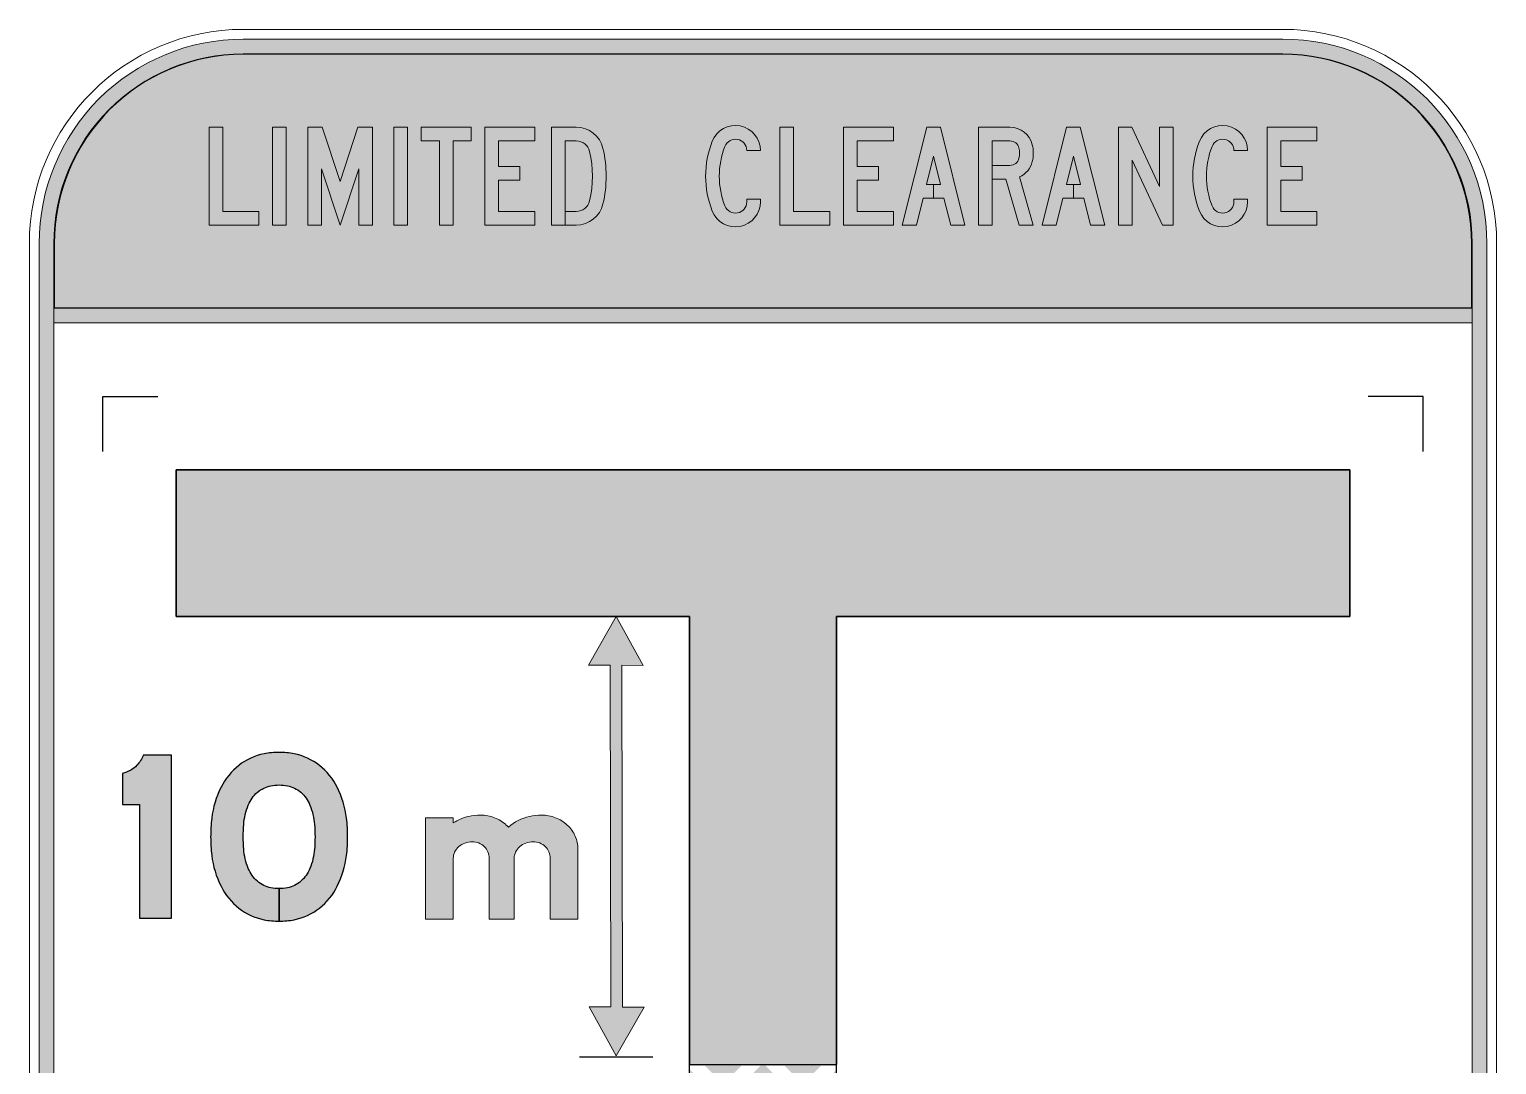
# Model space of a CAD drawing. Header units: millimetres. Extents: x 5 to 95, y 48 to 174.
# Drawn here: x 5.1 to 95.1, y 110.2 to 173.6 of the extents above; entities that cross this region are included whole.
import ezdxf

# ---------------------------------------------------------------- set-up
doc = ezdxf.new("R2010")
doc.units = ezdxf.units.MM
for name, color, linetype in [('GREY', 8, 'Continuous'), ('hatch bdy', 40, 'Continuous'), ('L35', 3, 'Continuous')]:
    doc.layers.add(name, color=color, linetype=linetype)
doc.layers.add('GSBWFILL', color=4, linetype='Continuous', lineweight=0)
doc.layers.add('GSDIMS', color=1, linetype='Continuous', lineweight=0)
doc.layers.add('Yellow PANTONE 108C', color=7, linetype='Continuous', lineweight=0, true_color=0xfedb00)

# ---------------------------------------------------------------- blocks, each defined once
blk = doc.blocks.new('*U4')
at = {"layer": 'GSBWFILL', "linetype": 'Continuous'}
h = blk.add_hatch(color=256, dxfattribs=at)
edge = h.paths.add_edge_path()
edge.add_arc((155.7153296264924, 86.99511755650809), 24.5282097319339, 45.82979570204179, 68.0808265539651, ccw=False)
edge.add_arc((156.1420760110528, 87.43440733147503), 23.91576546252982, 23.09284588936748, 45.82979570204162, ccw=False)
edge.add_arc((156.8060842686133, 87.7175328658991), 23.19391573138671, 0, 23.09284588936822, ccw=False)
edge.add_line((180, 87.7175328658991), (180, 0))
edge.add_line((180, 0), (220, 0))
edge.add_line((220, 0), (220, 100.8830320548367))
edge.add_arc((174.0753468275611, 100.8830320548367), 45.92465317243892, 0, 23.93171822373217)
edge.add_arc((170.8242551602883, 99.44019281717675), 49.48153131130478, 23.93171822373218, 46.97501240943499)
edge.add_arc((168.730439071099, 97.19681228199977), 52.55021540077355, 46.97501240943522, 68.8635846861375)
edge.add_arc((167.3745328426901, 93.68953779756492), 56.31046220243508, 68.86358468613724, 90)
edge.add_arc((167.3745328426902, 69.99478146240631), 80.00521853759369, 90.00000000000007, 102.6042796135857)
edge.add_arc((166.6926525247094, 78.0285138763368), 72.0245107674768, 103.4695365311015, 130.8206849945816)
edge.add_arc((82.82425516028854, 99.44019281717684), 49.48153131130451, 41.97494773133589, 46.97501240943517)
edge.add_arc((80.730439071099, 97.19681228199977), 52.55021540077355, 46.97501240943522, 68.8635846861375)
edge.add_arc((79.37453284269009, 93.68953779756492), 56.31046220243508, 68.86358468613724, 90)
edge.add_arc((79.3745328426902, 69.99478146240604), 80.00521853759396, 90.00000000000007, 102.6042796135857)
edge.add_arc((78.6926525247095, 78.02851387633704), 72.0245107674766, 103.4695365311017, 122.4942570075609)
edge.add_line((40, 138.7772487758923), (40, 146))
edge.add_line((40, 146), (0, 146))
edge.add_line((0, 146), (0, 0))
edge.add_line((0, 0), (40, 0))
edge.add_line((40, 0), (40, 87.71753286589909))
edge.add_arc((60.83417894850334, 87.71753286589907), 20.83417894850334, 154.5282720028093, 180, ccw=False)
edge.add_arc((64.03048830144326, 86.19490705822676), 24.37462847220523, 131.0076349936261, 154.5282720028095, ccw=False)
edge.add_arc((66.09710507856306, 83.81817613339862), 27.52419269484104, 109.8073603853083, 131.0076349936262, ccw=False)
edge.add_arc((67.43949500252643, 80.0910470400427), 31.48569518587881, 89.99999999999977, 109.8073603853079, ccw=False)
edge.add_arc((67.43949500252666, 86.30962031839455), 25.26712190752696, 68.08082655396498, 90.00000000000028, ccw=False)
edge.add_arc((67.71532962649229, 86.99511755650809), 24.52820973193397, 45.82979570204162, 68.08082655396481, ccw=False)
edge.add_arc((68.1420760110529, 87.43440733147501), 23.91576546252978, 23.09284588936771, 45.82979570204168, ccw=False)
edge.add_arc((68.80608426861329, 87.7175328658991), 23.19391573138671, 0, 23.09284588936822, ccw=False)
edge.add_line((92, 87.7175328658991), (92, 0))
edge.add_line((92, 0), (128, 0))
edge.add_line((128, 0), (128, 87.71753286589909))
edge.add_arc((148.8341789485033, 87.7175328658992), 20.83417894850334, 154.5282720028097, 180.0000000000003, ccw=False)
edge.add_arc((152.0304883014433, 86.19490705822648), 24.3746284722054, 131.0076349936256, 154.528272002809, ccw=False)
edge.add_arc((154.0971050785631, 83.81817613339872), 27.52419269484096, 109.80736038530841, 131.0076349936264, ccw=False)
edge.add_arc((155.4394950025264, 80.09104704004268), 31.4856951858788, 89.99999999999972, 109.80736038530779, ccw=False)
edge.add_arc((155.4394950025266, 86.30962031839454), 25.26712190752696, 68.08082655396493, 90.00000000000011, ccw=False)
at = {"layer": 'GSBWFILL'}
blk.add_lwpolyline([(164.8716674585635, 109.7502169884754, -0.09739464939670292), (172.8063946356061, 104.5885415981205, -0.0995354279343683), (178.1414826297246, 96.81470296034922, -0.1011039461656411), (180, 87.7175328658991), (180, 0), (220, 0), (220, 100.8830320548367, 0.1048030179721755), (216.0518361595565, 119.5122594239381, 0.1008855307406954), (204.5863575327339, 135.6139731601839, 0.09579836817007242), (187.6795049501371, 146.2116879931507, 0.09248737428302214), (167.3745328426901, 150, 0.05505205982243612), (149.9161032513398, 148.0719114650645, 0.1199117204326835), (119.6106725914451, 132.5337183696518, 0.02182035996796309), (116.5863575327339, 135.6139731601839, 0.09579836817007242), (99.67950495013713, 146.2116879931507, 0.09248737428302214), (79.37453284269009, 150, 0.05505205982243612), (61.91610325133973, 148.0719114650645, 0.08320220139569866), (40, 138.7772487758923), (40, 146), (0, 146), (0, 0), (40, 0), (40, 87.71753286589909, -0.1116012735434615), (42.02513207801013, 96.67759805996153, -0.102989975481698), (48.03684201390564, 104.5885415981205, -0.09276840372104522), (56.77029056251172, 109.7139617844638, -0.08664174293623021), (67.43949500252654, 111.5767422259215, -0.09593311806680128), (76.87166745856348, 109.7502169884755, -0.09739464939670292), (84.80639463560613, 104.5885415981205, -0.0995354279343683), (90.14148262972458, 96.81470296034922, -0.1011039461656411), (92, 87.7175328658991), (92, 0), (128, 0), (128, 87.71753286589909, -0.1116012735434615), (130.0251320780101, 96.67759805996153, -0.102989975481698), (136.0368420139057, 104.5885415981205, -0.09276840372104506), (144.7702905625117, 109.7139617844638, -0.08664174293623021), (155.4394950025265, 111.5767422259215, -0.09593311806680128)], format="xyb", close=True, dxfattribs=at)
blk = doc.blocks.new('*U3')
at = {"layer": 'GSDIMS', "color": 28, "xscale": 0.425, "yscale": 0.425, "zscale": 0.425}
blk.add_blockref('*U4', (0, 0), dxfattribs=at)
blk = doc.blocks.new('*U2')
at = {"layer": 'GSDIMS'}
blk.add_blockref('*U3', (-93.5, 0), dxfattribs=at)
blk = doc.blocks.new('*U7')
at = {"layer": 'GSBWFILL', "linetype": 'Continuous'}
blk.add_hatch(color=256, dxfattribs=at).paths.add_polyline_path([(0, 200), (28, 200), (28, 28), (102, 28), (102, 0), (0, 0)])
at = {"layer": 'GSBWFILL'}
blk.add_lwpolyline([(0, 200), (28, 200), (28, 28), (102, 28), (102, 0), (0, 0)], close=True, dxfattribs=at)
blk = doc.blocks.new('*U8')
at = {"layer": 'GSBWFILL', "linetype": 'Continuous'}
blk.add_hatch(color=256, dxfattribs=at).paths.add_polyline_path([(0, 200), (28, 200), (28, 0), (0, 0)])
at = {"layer": 'GSBWFILL'}
blk.add_lwpolyline([(0, 200), (28, 200), (28, 0), (0, 0)], close=True, dxfattribs=at)
blk = doc.blocks.new('*U9')
at = {"layer": 'GSBWFILL', "linetype": 'Continuous'}
blk.add_hatch(color=256, dxfattribs=at).paths.add_polyline_path([(66, -1.917592551338998e-15), (104, 115.1515151515151), (104, 0), (132, 0), (132, 200), (102.5147901482794, 200), (66, 89.34912076278975), (29.48520985172058, 200), (0, 200), (0, 0), (28, 0), (28, 115.1515151515151)])
at = {"layer": 'GSBWFILL'}
blk.add_lwpolyline([(66, -1.917592551338998e-15), (104, 115.1515151515151), (104, 0), (132, 0), (132, 200), (102.5147901482794, 200), (66, 89.34912076278975), (29.48520985172058, 200), (0, 200), (0, 0), (28, 0), (28, 115.1515151515151)], close=True, dxfattribs=at)
blk = doc.blocks.new('*U10')
at = {"layer": 'GSBWFILL', "linetype": 'Continuous'}
blk.add_hatch(color=256, dxfattribs=at).paths.add_polyline_path([(0, 200), (28, 200), (28, 0), (0, 0)])
at = {"layer": 'GSBWFILL'}
blk.add_lwpolyline([(0, 200), (28, 200), (28, 0), (0, 0)], close=True, dxfattribs=at)
blk = doc.blocks.new('*U11')
at = {"layer": 'GSBWFILL', "linetype": 'Continuous'}
blk.add_hatch(color=256, dxfattribs=at).paths.add_polyline_path([(37, 172), (0, 172), (0, 200), (102, 200), (102, 172), (65, 172), (65, 0), (37, 0)])
at = {"layer": 'GSBWFILL'}
blk.add_lwpolyline([(37, 172), (0, 172), (0, 200), (102, 200), (102, 172), (65, 172), (65, 0), (37, 0)], close=True, dxfattribs=at)
blk = doc.blocks.new('*U12')
at = {"layer": 'GSBWFILL', "linetype": 'Continuous'}
blk.add_hatch(color=256, dxfattribs=at).paths.add_polyline_path([(28, 28), (28, 92), (71.81454086025929, 92), (71.81454086025929, 120), (28, 120), (28, 172), (102, 172), (102, 200), (0, 200), (0, 0), (102, 0), (102, 28)])
at = {"layer": 'GSBWFILL'}
blk.add_lwpolyline([(28, 28), (28, 92), (71.81454086025929, 92), (71.81454086025929, 120), (28, 120), (28, 172), (102, 172), (102, 200), (0, 200), (0, 0), (102, 0), (102, 28)], close=True, dxfattribs=at)
blk = doc.blocks.new('*U13')
at = {"layer": 'GSBWFILL', "linetype": 'Continuous'}
blk.add_hatch(color=256, dxfattribs=at).paths.add_polyline_path([(28, 172), (50.94443627691184, 172, -0.3486821690625636), (78.21476728595061, 150.3505154639175, -0.1148991755247306), (78.21476728595064, 49.64948453608244, -0.3486821690625639), (50.94443627691189, 28), (28.00999999999999, 28), (28.00999999999999, 0), (50.9444362769119, 0, 0.3486821690625636), (105.4850982949895, 43.29896907216494, 0.1148991755247306), (105.4850982949895, 156.701030927835, 0.3486821690625638), (50.94443627691184, 200), (0, 200), (0, 0), (28, 0)])
at = {"layer": 'GSBWFILL'}
blk.add_lwpolyline([(28.00999999999999, 28), (28.00999999999999, 0), (50.94443627691186, 0, 0.3486821690625636), (105.4850982949895, 43.29896907216487, 0.1148991755247307), (105.4850982949895, 156.7010309278351, 0.3486821690625634), (50.94443627691186, 200), (0, 200), (0, 0), (28, 0), (28, 172), (50.94443627691186, 172, -0.3486821690625634), (78.21476728595064, 150.3505154639175, -0.1148991755247307), (78.21476728595064, 49.64948453608236, -0.3486821690625636), (50.94443627691186, 28)], format="xyb", close=True, dxfattribs=at)
blk = doc.blocks.new('*U6')
at = {"layer": 'GSBWFILL', "color": 28, "true_color": 0x0a0a0a, "xscale": 0.3, "yscale": 0.3, "zscale": 0.3}
for name, p in [('*U7', (0, 0)), ('*U8', (39, 0)), ('*U9', (60.59999999999854, 0)), ('*U10', (113.3999999999978, 0)), ('*U11', (130.1999999999971, 0)), ('*U12', (169.1999999999971, 0)), ('*U13', (209.9999999999964, 0))]:
    blk.add_blockref(name, p, dxfattribs=at)
blk = doc.blocks.new('*U15')
at = {"layer": 'GSBWFILL', "linetype": 'Continuous'}
blk.add_hatch(color=256, dxfattribs=at).paths.add_polyline_path([(13.57111597374183, 171.2483588621445, 0.1904761904761906), (13.57111597374178, 28.75164113785565, 0.8275027774491402), (112, 47.50000000000006), (112, 53.00000000000004), (84, 53.00000000000002), (84, 47.50000000000006, -0.8275027774491398), (39.61050328227567, 39.04485776805257, -0.1904761904761906), (39.61050328227569, 160.9551422319475, -0.8275027774491434), (84, 152.5), (112, 152.5, 0.8275027774491418)])
at = {"layer": 'GSBWFILL'}
blk.add_lwpolyline([(84, 47.50000000000003, -0.8275027774491405), (39.61050328227566, 39.04485776805259, -0.1904761904761905), (39.61050328227572, 160.9551422319475, -0.8275027774491404), (84, 152.5), (112, 152.5, 0.8275027774491404), (13.57111597374183, 171.2483588621445, 0.1904761904761905), (13.57111597374177, 28.75164113785567, 0.8275027774491405), (112, 47.50000000000003), (112, 53.00000000000004), (84, 53.00000000000001)], format="xyb", close=True, dxfattribs=at)
blk = doc.blocks.new('*U16')
at = {"layer": 'GSBWFILL', "linetype": 'Continuous'}
blk.add_hatch(color=256, dxfattribs=at).paths.add_polyline_path([(0, 200), (28, 200), (28, 28), (102, 28), (102, 0), (0, 0)])
at = {"layer": 'GSBWFILL'}
blk.add_lwpolyline([(0, 200), (28, 200), (28, 28), (102, 28), (102, 0), (0, 0)], close=True, dxfattribs=at)
blk = doc.blocks.new('*U17')
at = {"layer": 'GSBWFILL', "linetype": 'Continuous'}
blk.add_hatch(color=256, dxfattribs=at).paths.add_polyline_path([(28, 28), (28, 92), (71.81454086025929, 92), (71.81454086025929, 120), (28, 120), (28, 172), (102, 172), (102, 200), (0, 200), (0, 0), (102, 0), (102, 28)])
at = {"layer": 'GSBWFILL'}
blk.add_lwpolyline([(28, 28), (28, 92), (71.81454086025929, 92), (71.81454086025929, 120), (28, 120), (28, 172), (102, 172), (102, 200), (0, 200), (0, 0), (102, 0), (102, 28)], close=True, dxfattribs=at)
blk = doc.blocks.new('*U18')
at = {"layer": 'GSBWFILL', "linetype": 'Continuous'}
blk.add_hatch(color=256, dxfattribs=at).paths.add_polyline_path([(64, 140.5530424827055), (78.38826062067636, 82.99999999999999), (64.00999999999999, 82.99999999999999), (64.01, 55), (85.38826062067636, 55), (99.13826062067635, 0), (128, 0), (78, 200), (50, 200), (0, 0), (28.86173937932358, 0), (42.61173937932364, 55), (64, 54.99999999999999), (64, 83), (49.61173937932364, 83)])
at = {"layer": 'GSBWFILL'}
blk.add_lwpolyline([(64, 83), (49.61173937932364, 83), (64, 140.5530424827055), (78.38826062067636, 83), (64.00999999999999, 83), (64.00999999999999, 55), (85.38826062067636, 55), (99.13826062067636, 0), (128, 0), (78, 200), (50, 200), (0, 0), (28.86173937932358, 0), (42.61173937932364, 55), (64, 55)], close=True, dxfattribs=at)
blk = doc.blocks.new('*U19')
at = {"layer": 'GSBWFILL', "linetype": 'Continuous'}
blk.add_hatch(color=256, dxfattribs=at).paths.add_polyline_path([(0, 0), (28, 0), (28, 172), (64.26932219902316, 172, -0.3448814639906144), (82.71400707028076, 157.5600000000001, -0.1217796334961334), (82.71400707028087, 136.4400000000002, -0.3448814639906173), (64.26932219902321, 122), (28.00999999999999, 122), (28.00999999999999, 94.00000000000003), (56.12346429523939, 94.00000000000003), (82.8871924448021, 0), (112, 0), (84, 98.34205404014348, 0.2276138286676567), (109.8956479331868, 129.7200000000001, 0.1217796334961332), (109.8956479331869, 164.2799999999997, 0.3448814639906164), (64.2693221990232, 200), (0, 200)])
at = {"layer": 'GSBWFILL'}
blk.add_lwpolyline([(64.26932219902318, 122, 0.3448814639906154), (82.71400707028084, 136.44, 0.1217796334961341), (82.71400707028079, 157.56, 0.3448814639906151), (64.26932219902318, 172), (28, 172), (28, 0), (0, 0), (0, 200), (64.26932219902318, 200, -0.3448814639906151), (109.8956479331868, 164.28, -0.1217796334961341), (109.8956479331868, 129.7200000000001, -0.2276138286676568), (84, 98.3420540401435), (112, 0), (82.88719244480211, 0), (56.12346429523939, 94.00000000000003), (28.00999999999999, 94.00000000000003), (28.00999999999999, 122)], format="xyb", close=True, dxfattribs=at)
blk = doc.blocks.new('*U20')
at = {"layer": 'GSBWFILL', "linetype": 'Continuous'}
blk.add_hatch(color=256, dxfattribs=at).paths.add_polyline_path([(64, 140.5530424827055), (78.38826062067636, 82.99999999999999), (64.00999999999999, 82.99999999999999), (64.01, 55), (85.38826062067636, 55), (99.13826062067635, 0), (128, 0), (78, 200), (50, 200), (0, 0), (28.86173937932358, 0), (42.61173937932364, 55), (64, 54.99999999999999), (64, 83), (49.61173937932364, 83)])
at = {"layer": 'GSBWFILL'}
blk.add_lwpolyline([(64, 83), (49.61173937932364, 83), (64, 140.5530424827055), (78.38826062067636, 83), (64.00999999999999, 83), (64.00999999999999, 55), (85.38826062067636, 55), (99.13826062067636, 0), (128, 0), (78, 200), (50, 200), (0, 0), (28.86173937932358, 0), (42.61173937932364, 55), (64, 55)], close=True, dxfattribs=at)
blk = doc.blocks.new('*U21')
at = {"layer": 'GSBWFILL', "linetype": 'Continuous'}
blk.add_hatch(color=256, dxfattribs=at).paths.add_polyline_path([(27.99999999999999, 133), (90, 0), (112, 0), (112, 200), (83.99999999999999, 200), (84, 79.1412182153928), (27.65981601018314, 200), (0, 200), (0, 0), (28, 0)])
at = {"layer": 'GSBWFILL'}
blk.add_lwpolyline([(90, 0), (112, 0), (112, 200), (84, 200), (84, 79.14121821539283), (27.65981601018314, 200), (0, 200), (0, 0), (28, 0), (28, 133)], close=True, dxfattribs=at)
blk = doc.blocks.new('*U22')
at = {"layer": 'GSBWFILL', "linetype": 'Continuous'}
blk.add_hatch(color=256, dxfattribs=at).paths.add_polyline_path([(13.57111597374183, 171.2483588621445, 0.1904761904761906), (13.57111597374178, 28.75164113785565, 0.8275027774491402), (112, 47.50000000000006), (112, 53.00000000000004), (84, 53.00000000000002), (84, 47.50000000000006, -0.8275027774491398), (39.61050328227567, 39.04485776805257, -0.1904761904761906), (39.61050328227569, 160.9551422319475, -0.8275027774491434), (84, 152.5), (112, 152.5, 0.8275027774491418)])
at = {"layer": 'GSBWFILL'}
blk.add_lwpolyline([(84, 47.50000000000003, -0.8275027774491405), (39.61050328227566, 39.04485776805259, -0.1904761904761905), (39.61050328227572, 160.9551422319475, -0.8275027774491404), (84, 152.5), (112, 152.5, 0.8275027774491404), (13.57111597374183, 171.2483588621445, 0.1904761904761905), (13.57111597374177, 28.75164113785567, 0.8275027774491405), (112, 47.50000000000003), (112, 53.00000000000004), (84, 53.00000000000001)], format="xyb", close=True, dxfattribs=at)
blk = doc.blocks.new('*U23')
at = {"layer": 'GSBWFILL', "linetype": 'Continuous'}
blk.add_hatch(color=256, dxfattribs=at).paths.add_polyline_path([(28, 28), (28, 92), (71.81454086025929, 92), (71.81454086025929, 120), (28, 120), (28, 172), (102, 172), (102, 200), (0, 200), (0, 0), (102, 0), (102, 28)])
at = {"layer": 'GSBWFILL'}
blk.add_lwpolyline([(28, 28), (28, 92), (71.81454086025929, 92), (71.81454086025929, 120), (28, 120), (28, 172), (102, 172), (102, 200), (0, 200), (0, 0), (102, 0), (102, 28)], close=True, dxfattribs=at)
blk = doc.blocks.new('*U14')
at = {"layer": 'GSBWFILL', "color": 28, "true_color": 0x0a0a0a, "xscale": 0.3, "yscale": 0.3, "zscale": 0.3}
for name, p in [('*U15', (0, 0)), ('*U16', (45.59999999999945, 0)), ('*U17', (84.59999999999945, 0)), ('*U18', (120.5999999999995, 0)), ('*U19', (167.3999999999987, 0)), ('*U20', (206.3999999999987, 0)), ('*U21', (253.199999999998, 0)), ('*U22', (298.7999999999975, 0)), ('*U23', (344.3999999999969, 0))]:
    blk.add_blockref(name, p, dxfattribs=at)
blk = doc.blocks.new('*U5')
at = {"layer": 'GSBWFILL'}
for name, p in [('*U6', (-339.7999999999975, 0)), ('*U14', (-35.20000000000073, 0))]:
    blk.add_blockref(name, p, dxfattribs=at)

msp = doc.modelspace()

# ---------------------------------------------------------------- hatches: boundary and pattern name
h = msp.add_hatch(color=256)
h.dxf.hatch_style = 1
h.paths.add_polyline_path([(86.14670149312249, 146.6435696018832), (14.14670149312241, 146.6435696018832), (14.14670149312241, 137.6435696018832), (45.6467014931224, 137.6435696018832), (45.64540907977089, 110.1821780353718), (54.64540907977099, 110.1821780353718), (54.64670149312249, 137.6435696018832), (86.14670149312249, 137.6435696018832)])
at = {"layer": 'GREY'}
h = msp.add_hatch(color=256, dxfattribs=at)
h.dxf.hatch_style = 1
edge = h.paths.add_edge_path()
edge.add_arc((10.45817813899437, 129.7697424556043), 1.787502200670624, 299.6709396850625, 316.0834582429112, ccw=False)
edge.add_arc((10.45817813899441, 129.7697424556043), 1.787502200670608, 283.2584211272132, 299.6709396850616, ccw=False)
edge.add_line((10.86813006455104, 128.0298851234835), (10.86813006455104, 126.1237713046841))
edge.add_line((10.86813006455104, 126.1237713046841), (11.89670149312247, 126.1237713046841))
edge.add_line((11.89670149312246, 126.1237713046841), (11.89670149312246, 119.1435696018832))
edge.add_line((11.89670149312246, 119.1435696018832), (13.86813006455104, 119.1435696018832))
edge.add_line((13.86813006455104, 119.1435696018832), (13.86813006455104, 129.1435696018831))
edge.add_line((13.86813006455104, 129.1435696018832), (12.13241577883675, 129.1435696018832))
edge.add_arc((10.45817813899438, 129.7697424556043), 1.787502200670607, 327.78871098723874, 339.49396373156594, ccw=False)
edge.add_arc((10.4581781389944, 129.7697424556043), 1.787502200670587, 316.0834582429111, 327.7887109872383, ccw=False)
edge = h.paths.add_edge_path()
edge.add_arc((20.39675519251952, 125.288840627312), 2.117478845833533, 22.091510863094925, 48.49814864830921, ccw=False)
edge.add_arc((18.56900273102843, 124.5501100981649), 4.088873658321851, 4.92262258706802, 22.05090584300268, ccw=False)
edge.add_arc((11.33406443354867, 124.1435696018832), 11.33406563100237, 0, 3.8316918664253876, ccw=False)
edge.add_arc((11.33406443354763, 124.1435696018832), 11.33406563100341, -3.831691866425274, 2.8421709430404007e-13, ccw=False)
edge.add_arc((18.56900273102844, 123.7370291056014), 4.088873658321837, 337.9490941569974, 355.0773774129321, ccw=False)
edge.add_arc((20.39675519251948, 122.9982985764543), 2.117478845833566, 311.50185135169176, 337.9084891369062, ccw=False)
edge.add_arc((20.6306730733974, 122.795186699869), 1.810812215316443, 281.00470586298593, 310.217178664081, ccw=False)
edge.add_arc((20.46813006455103, 123.6230592026513), 2.65448960076816, 270.0107922404059, 281.03755359931654, ccw=False)
edge.add_line((20.46863006455104, 120.9685696489732), (20.46863006455104, 118.9685696283571))
edge.add_arc((20.46813006455101, 123.6902006169574), 4.72163101507423, 270.0060673715757, 281.3172354732268)
edge.add_arc((20.66203911982917, 122.7080609258178), 3.720536348355122, 281.3572377036304, 307.7850657990328)
edge.add_arc((20.44540222884898, 122.9120726854324), 4.0147694889548, 308.4445991178195, 333.2734778273913)
edge.add_arc((18.79215996995953, 123.7268666973652), 5.857845381360773, 333.4277508140875, 352.8524781260455)
edge.add_arc((14.3267666331147, 124.1435696018832), 10.34136343143634, 353.6400195440218, 360)
edge.add_arc((14.32676663311474, 124.1435696018832), 10.34136343143629, 0, 6.359980455978274)
edge.add_arc((18.79215996995953, 124.5602725064011), 5.857845381360772, 7.147521873954488, 26.5722491859125)
edge.add_arc((20.44540222884898, 125.3750665183339), 4.01476948895478, 26.72652217260831, 51.55540088218018)
edge.add_arc((20.66203911982916, 125.5790782779485), 3.720536348355138, 52.21493420096694, 78.64276229636937)
edge.add_arc((20.46813006455107, 124.5969385868089), 4.72163101507424, 78.68276452677398, 90.00000000000057)
edge.add_arc((20.46813006455099, 124.596938586809), 4.721631015074116, 89.99999999999959, 101.3172354732262)
edge.add_arc((20.27422100927292, 125.5790782779485), 3.720536348355136, 101.3572377036306, 127.7850657990331)
edge.add_arc((20.49085790025309, 125.3750665183339), 4.014769488954774, 128.4445991178198, 153.2734778273917)
edge.add_arc((22.14410015914255, 124.5602725064011), 5.857845381360773, 153.4277508140875, 172.8524781260455)
edge.add_arc((26.60949349598734, 124.1435696018832), 10.3413634314363, 173.6400195440217, 180)
edge.add_arc((26.60949349598727, 124.1435696018832), 10.34136343143624, 180, 186.3599804559783)
edge.add_arc((22.14410015914259, 123.7268666973652), 5.857845381360811, 187.1475218739543, 206.5722491859123)
edge.add_arc((20.49085790025309, 122.9120726854324), 4.014769488954791, 206.7265221726086, 231.5554008821804)
edge.add_arc((20.2742210092729, 122.7080609258178), 3.720536348355141, 232.2149342009674, 258.6427622963698)
edge.add_arc((20.46813006455105, 123.6902006169572), 4.721631015074081, 258.682764526773, 269.9999999999996)
edge.add_line((20.46813006455102, 118.9685696018832), (20.46813006455104, 120.9685696018832))
edge.add_arc((20.46813006455104, 123.6230592026513), 2.654489600768193, 258.9624464006836, 270, ccw=False)
edge.add_arc((20.30558705570468, 122.795186699869), 1.810812215316442, 229.782821335919, 258.99529413701407, ccw=False)
edge.add_arc((20.53950493658257, 122.9982985764543), 2.11747884583354, 202.091510863094, 228.4981486483085, ccw=False)
edge.add_arc((22.36725739807364, 123.7370291056014), 4.088873658321854, 184.9226225870683, 202.050905843003, ccw=False)
edge.add_arc((29.60219569555333, 124.1435696018831), 11.3340656310023, 180, 183.8316918664254, ccw=False)
edge.add_arc((29.60219569555469, 124.1435696018832), 11.33406563100365, 176.1683081335748, 180.0000000000002, ccw=False)
edge.add_arc((22.36725739807364, 124.5501100981649), 4.088873658321851, 157.9490941569969, 175.0773774129317, ccw=False)
edge.add_arc((20.53950493658255, 125.288840627312), 2.117478845833513, 131.5018513516911, 157.9084891369056, ccw=False)
edge.add_arc((20.30558705570472, 125.4919525038974), 1.810812215316464, 101.00470586298718, 130.2171786640824, ccw=False)
edge.add_arc((20.46813006455098, 124.664080001115), 2.65448960076817, 89.9999999999988, 101.03755359931512, ccw=False)
edge.add_arc((20.46813006455109, 124.664080001115), 2.65448960076817, 78.96244640068488, 90.0000000000012, ccw=False)
edge.add_arc((20.63067307339735, 125.4919525038974), 1.810812215316462, 49.782821335917674, 78.9952941370127, ccw=False)
h = msp.add_hatch(color=256, dxfattribs=at)
h.dxf.hatch_style = 1
h.paths.add_polyline_path([(45.64165220087435, 110.1947094291719), (54.63448165200837, 110.1697094291719), (54.65892133423669, 106.1182840606883), (45.66609188310267, 106.1432840606883)])
h.paths.add_polyline_path([(49.98971459355903, 106.6976246530494), (48.28971459355905, 108.3976246530494), (49.99820149312243, 110.1061115526127), (48.8191621918131, 110.1061115526127), (47.70019494290407, 108.9871443037043), (46.58122769399608, 110.1061115526127), (45.67317376705885, 110.1062965554395), (45.67317376705887, 109.861783455003), (47.11067529224931, 108.3976246530494), (45.69531393240204, 106.9796509809686), (45.695313932402, 106.6979643835428), (46.58971459355858, 106.6976246530494), (47.70019494290393, 107.8081050023947), (48.81067529224927, 106.6976246530494)], flags=16)
h.paths.add_polyline_path([(53.70368839268574, 106.6976246530494), (54.64670149312249, 106.6976246530494), (54.64670149312249, 106.9336508539226), (53.18272769399567, 108.3976246530494), (54.64670149312249, 109.8615984521762), (54.64670149312249, 110.1061115526127), (53.71217529224985, 110.1061115526127), (52.59320804334068, 108.9871443037042), (51.47424079443256, 110.1061115526127), (50.29520149312241, 110.1061115526127), (52.00368839268579, 108.3976246530494), (50.30368839268581, 106.6976246530494), (51.48272769399534, 106.6976246530494), (52.59320804334055, 107.8081050023945)], flags=16)
at = {"layer": 'GSBWFILL'}
h = msp.add_hatch(color=256, dxfattribs=at)
h.dxf.hatch_style = 1
edge = h.paths.add_edge_path()
edge.add_line((94.5467014931225, 74.55606960188327), (94.5467014931225, 160.5185696018833))
edge.add_arc((82.0217014931225, 160.5185696018833), 12.525, 0, 90)
edge.add_line((82.0217014931225, 173.0435696018833), (18.27170149312244, 173.0435696018833))
edge.add_arc((18.27170149312243, 160.5185696018833), 12.525, 90, 180)
edge.add_line((5.746701493122433, 160.5185696018833), (5.746701493122462, 74.55606960188328))
edge.add_line((5.746701493122462, 74.55606960188327), (6.646701493122459, 74.55606960188327))
edge.add_line((6.646701493122459, 74.55606960188327), (6.646701493122433, 160.5185696018833))
edge.add_arc((18.27170149312244, 160.5185696018833), 11.625, 90, 180, ccw=False)
edge.add_line((18.27170149312244, 172.1435696018833), (82.02170149312249, 172.1435696018833))
edge.add_arc((82.0217014931225, 160.5185696018833), 11.625, 0, 90, ccw=False)
edge.add_line((93.6467014931225, 160.5185696018833), (93.64670149312248, 74.55606960188328))
edge.add_line((93.64670149312248, 74.55606960188327), (94.5467014931225, 74.55606960188327))
h = msp.add_hatch(color=256, dxfattribs=at)
h.dxf.hatch_style = 1
h.paths.add_polyline_path([(6.646701493122433, 156.5435696018832), (93.6467014931225, 156.5435696018832), (93.6467014931225, 155.6435696018832), (6.646701493122433, 155.6435696018832)])
h = msp.add_hatch(color=256, dxfattribs=at)
h.dxf.hatch_style = 1
h.paths.add_polyline_path([(41.5296706503413, 113.7066199062312), (41.48383141100015, 134.6565914385307), (42.80379268548413, 134.6464803622925), (41.14670149312246, 137.6435696018832), (39.44389125952496, 134.6722176472624), (40.76385253400891, 134.6621065710243), (40.80969177335007, 113.7121350387248), (39.48973049886612, 113.722246114963), (41.14670149312248, 110.7094654850145), (42.84963192482528, 113.696508829993)])
at = {"layer": 'Yellow PANTONE 108C'}
h = msp.add_hatch(color=256, dxfattribs=at)
h.dxf.hatch_style = 1
edge = h.paths.add_edge_path()
edge.add_arc((82.0217014931225, 160.5185696018832), 11.59999999999999, 4.211493095455142e-13, 90)
edge.add_line((82.0217014931225, 172.1185696018833), (18.27170149312244, 172.1185696018833))
edge.add_arc((18.27170149312243, 160.5185696018833), 11.59999999999999, 89.99999999999999, 180)
edge.add_line((6.671701493122433, 160.5185696018833), (6.671701493122433, 156.5685696018832))
edge.add_line((6.671701493122433, 156.5685696018832), (93.62170149312253, 156.5685696018832))
edge.add_line((93.62170149312253, 156.5685696018832), (93.6217014931225, 160.5185696018833))
h.paths.add_polyline_path([(16.16670149312281, 167.6435696018832), (17.00670149312281, 167.6435696018832), (17.00670149312281, 162.4835696018832), (19.22670149312281, 162.4835696018832), (19.22670149312281, 161.6435696018832), (16.16670149312281, 161.6435696018832)], flags=16)
h.paths.add_polyline_path([(20.06670149312281, 167.6435696018832), (20.90670149312281, 167.6435696018832), (20.90670149312281, 161.6435696018832), (20.06670149312281, 161.6435696018832)], flags=16)
h.paths.add_polyline_path([(24.20670149312266, 161.6435696018832), (25.34670149312266, 165.0981150564286), (25.34670149312266, 161.6435696018832), (26.18670149312266, 161.6435696018832), (26.18670149312266, 167.6435696018832), (25.30214519757104, 167.6435696018832), (24.20670149312266, 164.3240432247669), (23.11125778867428, 167.6435696018832), (22.22670149312266, 167.6435696018832), (22.22670149312266, 161.6435696018832), (23.06670149312266, 161.6435696018832), (23.06670149312266, 165.0981150564286)], flags=16)
h.paths.add_polyline_path([(27.50670149312259, 167.6435696018832), (28.34670149312259, 167.6435696018832), (28.34670149312259, 161.6435696018832), (27.50670149312259, 161.6435696018832)], flags=16)
h.paths.add_polyline_path([(30.29670149312252, 166.8035696018832), (29.18670149312252, 166.8035696018832), (29.18670149312252, 167.6435696018832), (32.24670149312252, 167.6435696018832), (32.24670149312252, 166.8035696018832), (31.13670149312252, 166.8035696018832), (31.13670149312252, 161.6435696018832), (30.29670149312252, 161.6435696018832)], flags=16)
h.paths.add_polyline_path([(33.92670149312252, 162.4835696018832), (33.92670149312252, 164.4035696018832), (35.2411377189303, 164.4035696018832), (35.2411377189303, 165.2435696018832), (33.92670149312252, 165.2435696018832), (33.92670149312252, 166.8035696018832), (36.14670149312252, 166.8035696018832), (36.14670149312252, 167.6435696018832), (33.08670149312252, 167.6435696018832), (33.08670149312252, 161.6435696018832), (36.14670149312252, 161.6435696018832), (36.14670149312252, 162.4835696018832)], flags=16)
edge = h.paths.add_edge_path(flags=16)
edge.add_line((38.00700149312244, 162.4835696018832), (38.00700149312244, 161.6435696018832))
edge.add_line((38.00700149312244, 161.6435696018832), (38.6950345814298, 161.6435696018832))
edge.add_arc((38.69503458142981, 163.3235696018832), 1.679999999999978, 269.9999999999997, 346.8910101606738)
edge.add_arc((33.02670149312239, 164.6435696018832), 7.500000000000056, 346.8910101606736, 373.1089898393265)
edge.add_arc((38.69503458142981, 165.9635696018832), 1.679999999999988, 13.10898983932621, 90.00000000000024)
edge.add_line((38.6950345814298, 167.6435696018832), (37.16670149312245, 167.6435696018832))
edge.add_line((37.16670149312245, 167.6435696018832), (37.16670149312245, 161.6435696018832))
edge.add_line((37.16670149312245, 161.6435696018832), (38.00670149312245, 161.6435696018832))
edge.add_line((38.00670149312245, 161.6435696018832), (38.00670149312245, 166.8035696018832))
edge.add_line((38.00670149312245, 166.8035696018832), (38.6950345814298, 166.8035696018832))
edge.add_arc((38.6950345814298, 165.9635696018832), 0.8400000000000034, 13.10898983932708, 90, ccw=False)
edge.add_arc((33.02670149312243, 164.6435696018832), 6.660000000000014, -13.108989839326512, 13.108989839326398, ccw=False)
edge.add_arc((38.6950345814298, 163.3235696018832), 0.8400000000000004, 270, 346.8910101606729, ccw=False)
edge.add_line((38.6950345814298, 162.4835696018832), (38.00700149312244, 162.4835696018832))
edge = h.paths.add_edge_path(flags=16)
edge.add_arc((48.45670149312249, 163.0685696018832), 0.6899999999999977, -158.43140426487514, 0, ccw=False)
edge.add_arc((52.44107649312248, 164.6435696018832), 4.974375000000002, 158.431404264875, 201.5685957351253, ccw=False)
edge.add_arc((48.45670149312248, 166.2185696018832), 0.690000000000006, 0, 158.4314042648728, ccw=False)
edge.add_line((49.14670149312249, 166.2185696018832), (49.98670149312248, 166.2185696018832))
edge.add_arc((48.45670149312248, 166.2185696018832), 1.530000000000001, 0, 158.431404264874)
edge.add_arc((52.44107649312251, 164.6435696018832), 5.814375000000028, 158.4314042648748, 201.5685957351252)
edge.add_arc((48.45670149312248, 163.0685696018832), 1.530000000000005, 201.5685957351261, 360)
edge.add_line((49.98670149312248, 163.0685696018832), (49.98670149312248, 163.2335696018832))
edge.add_line((49.98670149312248, 163.2335696018832), (49.14670149312249, 163.2335696018832))
edge.add_line((49.14670149312249, 163.2335696018832), (49.14670149312249, 163.0685696018832))
h.paths.add_polyline_path([(51.18670149312243, 167.6435696018832), (52.02670149312243, 167.6435696018832), (52.02670149312243, 162.4835696018832), (54.24670149312243, 162.4835696018832), (54.24670149312243, 161.6435696018832), (51.18670149312243, 161.6435696018832)], flags=16)
h.paths.add_polyline_path([(55.92670149312243, 162.4835696018832), (55.92670149312243, 164.4035696018832), (57.2411377189302, 164.4035696018832), (57.2411377189302, 165.2435696018832), (55.92670149312243, 165.2435696018832), (55.92670149312243, 166.8035696018832), (58.14670149312243, 166.8035696018832), (58.14670149312243, 167.6435696018832), (55.08670149312243, 167.6435696018832), (55.08670149312243, 161.6435696018832), (58.14670149312243, 161.6435696018832), (58.14670149312243, 162.4835696018832)], flags=16)
h.paths.add_polyline_path([(60.60670149312243, 164.1335696018832), (60.17505367450214, 164.1335696018832), (60.60670149312243, 165.8601608763643), (61.03834931174272, 164.1335696018832), (60.60700149312243, 164.1335696018832), (60.60700149312243, 163.2935696018832), (61.24834931174272, 163.2935696018832), (61.66084931174272, 161.6435696018832), (62.52670149312243, 161.6435696018832), (61.02670149312243, 167.6435696018832), (60.18670149312243, 167.6435696018832), (58.68670149312243, 161.6435696018832), (59.55255367450214, 161.6435696018832), (59.96505367450214, 163.2935696018832), (60.60670149312243, 163.2935696018832)], flags=16)
edge = h.paths.add_edge_path(flags=16)
edge.add_arc((65.29478115909306, 165.8735696018832), 0.5699999999999932, 269.9999999999986, 346.1134596373714)
edge.add_arc((64.56670149312235, 166.0535696018832), 1.320000000000005, 346.113459637371, 373.886540362629)
edge.add_arc((65.29478115909306, 166.2335696018832), 0.5699999999999886, 13.88654036262864, 90.00000000000144)
edge.add_line((65.29478115909305, 166.8035696018832), (64.20670149312235, 166.8035696018832))
edge.add_line((64.20670149312235, 166.8035696018832), (64.20670149312235, 161.6435696018832))
edge.add_line((64.20670149312235, 161.6435696018832), (63.36670149312236, 161.6435696018832))
edge.add_line((63.36670149312236, 161.6435696018832), (63.36670149312236, 167.6435696018832))
edge.add_line((63.36670149312236, 167.6435696018832), (65.29478115909305, 167.6435696018832))
edge.add_arc((65.29478115909306, 166.2335696018832), 1.409999999999997, 13.886540362629376, 90.00000000000063, ccw=False)
edge.add_arc((64.56670149312235, 166.0535696018832), 2.160000000000007, -13.88654036262858, 13.886540362629376, ccw=False)
edge.add_arc((65.29478115909305, 165.8735696018832), 1.409999999999998, 294.82206579769274, 346.1134596373719, ccw=False)
edge.add_line((65.88670149312236, 164.5938312230875), (66.72670149312236, 161.6435696018832))
edge.add_line((66.72670149312236, 161.6435696018832), (65.85331726646642, 161.6435696018832))
edge.add_line((65.85331726646642, 161.6435696018832), (65.05040542197953, 164.4635696018832))
edge.add_line((65.05040542197953, 164.4635696018832), (64.20700149312236, 164.4635696018832))
edge.add_line((64.20700149312236, 164.4635696018832), (64.20700149312236, 165.3035696018832))
edge.add_line((64.20700149312236, 165.3035696018832), (65.29478115909305, 165.3035696018832))
h.paths.add_polyline_path([(69.18670149312236, 164.1335696018832), (68.75505367450207, 164.1335696018832), (69.18670149312236, 165.8601608763643), (69.61834931174265, 164.1335696018832), (69.18700149312235, 164.1335696018832), (69.18700149312235, 163.2935696018832), (69.82834931174264, 163.2935696018832), (70.24084931174265, 161.6435696018832), (71.10670149312236, 161.6435696018832), (69.60670149312236, 167.6435696018832), (68.76670149312235, 167.6435696018832), (67.26670149312235, 161.6435696018832), (68.13255367450206, 161.6435696018832), (68.54505367450206, 163.2935696018832), (69.18670149312236, 163.2935696018832)], flags=16)
h.paths.add_polyline_path([(74.64670149312228, 161.6435696018832), (75.30670149312228, 161.6435696018832), (75.30670149312228, 167.6435696018832), (74.46670149312227, 167.6435696018832), (74.46670149312227, 164.017806148345), (72.77649597342777, 167.6435696018832), (71.94670149312228, 167.6435696018832), (71.94670149312228, 161.6435696018832), (72.78670149312228, 161.6435696018832), (72.78670149312228, 165.6335696018832)], flags=16)
edge = h.paths.add_edge_path(flags=16)
edge.add_arc((78.33670149312222, 163.0685696018832), 0.6899999999999977, -158.43140426487514, 0, ccw=False)
edge.add_arc((82.3210764931222, 164.6435696018832), 4.974374999999995, 158.4314042648749, 201.5685957351254, ccw=False)
edge.add_arc((78.33670149312222, 166.2185696018832), 0.6900000000000126, 0, 158.431404264873, ccw=False)
edge.add_line((79.02670149312222, 166.2185696018832), (79.86670149312222, 166.2185696018832))
edge.add_arc((78.33670149312222, 166.2185696018832), 1.530000000000001, 0, 158.4314042648741)
edge.add_arc((82.32107649312225, 164.6435696018832), 5.814375000000034, 158.4314042648748, 201.5685957351252)
edge.add_arc((78.33670149312222, 163.0685696018832), 1.530000000000012, 201.5685957351259, 360)
edge.add_line((79.86670149312222, 163.0685696018832), (79.86670149312222, 163.2335696018832))
edge.add_line((79.86670149312222, 163.2335696018832), (79.02670149312222, 163.2335696018832))
edge.add_line((79.02670149312222, 163.2335696018832), (79.02670149312222, 163.0685696018832))
h.paths.add_polyline_path([(81.90670149312217, 162.4835696018832), (81.90670149312217, 164.4035696018832), (83.22113771892995, 164.4035696018832), (83.22113771892995, 165.2435696018832), (81.90670149312217, 165.2435696018832), (81.90670149312217, 166.8035696018832), (84.12670149312217, 166.8035696018832), (84.12670149312217, 167.6435696018832), (81.06670149312217, 167.6435696018832), (81.06670149312217, 161.6435696018832), (84.12670149312217, 161.6435696018832), (84.12670149312217, 162.4835696018832)], flags=16)

# ---------------------------------------------------------------- linework, layer by layer
msp.add_lwpolyline([(86.14670149312249, 146.6435696018832), (14.14670149312241, 146.6435696018832), (14.14670149312241, 137.6435696018832), (45.6467014931224, 137.6435696018832), (45.64540907977089, 110.1821780353718), (54.64540907977099, 110.1821780353718), (54.64670149312249, 137.6435696018832), (86.14670149312249, 137.6435696018832)], close=True)
at = {"layer": 'GREY'}
for points in [[(9.646701493122464, 147.7685696018832), (9.646701493122464, 151.1435696018832), (13.02170149312246, 151.1435696018832)], [(90.64670149312252, 147.7685696018832), (90.64670149312252, 151.1435696018832), (87.27170149312252, 151.1435696018832)]]:
    msp.add_lwpolyline(points, dxfattribs=at)
for points in [[(11.74580694175353, 128.5299133610484, -0.07173579467992147), (11.34302396843467, 128.2166127200303, -0.0717357946799199), (10.86813006455104, 128.0298851234835), (10.86813006455104, 126.1237713046841), (11.89670149312246, 126.1237713046841), (11.89670149312246, 119.1435696018832), (13.86813006455104, 119.1435696018832), (13.86813006455104, 129.1435696018832), (12.13241577883675, 129.1435696018832, -0.0511182556596199), (11.97056258133406, 128.8169269351749, -0.0511182556596199)], [(21.79989037053147, 126.8746931850164, -0.115733298311906), (22.35877798082286, 126.085196854594, -0.07487569262435316), (22.64279454871434, 124.9009776228429, -0.0167204676893245), (22.66813006455104, 124.1435696018832, -0.01672046768932473), (22.64279454871434, 123.3861615809234, -0.0748756926243533), (22.35877798082286, 122.2019423491723, -0.1157332983119062), (21.79989037053147, 121.4124460187498, -0.128158270799403), (20.97633832639993, 121.0176725896561, -0.04815048300804754), (20.46863006455104, 120.9685696489732), (20.46863006455104, 118.968569628357, 0.04939439361645862), (21.3947082218174, 119.0603785511553, 0.1158269979150791), (22.94161575179391, 119.7676662076835, 0.1087622603187735), (24.03124700718976, 121.1065004007845, 0.0849598999407424), (24.60448450278289, 122.9980072890638, 0.02775777560340122), (24.66813006455104, 124.1435696018832, 0.02775777560340134), (24.60448450278289, 125.2891319147024, 0.0849598999407424), (24.03124700718976, 127.1806388029817, 0.1087622603187736), (22.94161575179392, 128.5194729960828, 0.1158269979150791), (21.3947082218174, 129.226760652611, 0.04942093214509193), (20.46813006455103, 129.3185696018832, 0.04942093214509193), (19.54155190728468, 129.226760652611, 0.1158269979150791), (17.99464437730816, 128.5194729960828, 0.1087622603187735), (16.90501312191232, 127.1806388029817, 0.0849598999407424), (16.33177562631918, 125.2891319147024, 0.02775777560340133), (16.26813006455104, 124.1435696018832, 0.02775777560340122), (16.33177562631918, 122.9980072890639, 0.0849598999407423), (16.90501312191232, 121.1065004007845, 0.1087622603187734), (17.99464437730816, 119.7676662076835, 0.1158269979150791), (19.54155190728468, 119.0603785511553, 0.04942093214509198), (20.46813006455102, 118.9685696018832), (20.46813006455104, 120.9685696018832, -0.04819768232406973), (19.95992180270215, 121.0176725896561, -0.128158270799403), (19.1363697585706, 121.4124460187498, -0.1157332983119061), (18.57748214827922, 122.2019423491723, -0.07487569262435319), (18.29346558038773, 123.3861615809234, -0.01672046768932461), (18.26813006455104, 124.1435696018831, -0.01672046768932461), (18.29346558038773, 124.9009776228429, -0.07487569262435319), (18.57748214827922, 126.085196854594, -0.1157332983119062), (19.1363697585706, 126.8746931850164, -0.1281582707994028), (19.95992180270215, 127.2694666141103, -0.04819768232406979), (20.46813006455104, 127.3185696018832, -0.04819768232406973), (20.97633832639993, 127.2694666141103, -0.1281582707994028)]]:
    msp.add_lwpolyline(points, format="xyb", close=True, dxfattribs=at)
msp.add_lwpolyline([(45.63519562239581, 110.1947094291719), (54.63448165200837, 110.1697094291719), (54.65892133423669, 106.1182840606883), (45.65963530462413, 106.1432840606883)], close=True, dxfattribs=at)
at = {"layer": 'GSBWFILL'}
msp.add_lwpolyline([(95.14670149312249, 74.55606960188327), (95.14670149312252, 160.5185696018833, 0.414213562373095), (82.0217014931225, 173.6435696018833), (18.27170149312243, 173.6435696018833, 0.414213562373095), (5.146701493122433, 160.5185696018833), (5.146701493122464, 74.55606960188327)], format="xyb", dxfattribs=at)
at = {"layer": 'GSBWFILL', "linetype": 'Continuous', "transparency": 33554687}
msp.add_lwpolyline([(94.5467014931225, 75.46247312404812), (94.5467014931225, 160.5185696018833, 0.414213562373095), (82.0217014931225, 173.0435696018833), (18.27170149312243, 173.0435696018833, 0.414213562373095), (5.746701493122433, 160.5185696018833), (5.746701493122462, 75.45902608524867), (6.646701493122459, 75.45902608524867), (6.646701493122433, 160.5185696018833, -0.4142135623730951), (18.27170149312244, 172.1435696018833), (82.0217014931225, 172.1435696018833, -0.414213562373095), (93.6467014931225, 160.5185696018833), (93.64670149312248, 75.46247312404812)], format="xyb", close=True, dxfattribs=at).dxf.unprotected_set("ltscale", 0)
at = {"layer": 'GSBWFILL'}
for points in [[(6.646701493122433, 156.5435696018832), (93.6467014931225, 156.5435696018832), (93.6467014931225, 155.6435696018832), (6.646701493122433, 155.6435696018832)], [(41.48383141100015, 134.6565914385307), (42.80379268548413, 134.6464803622925), (41.14670149312246, 137.6435696018832), (39.44389125952496, 134.6722176472624), (40.76385253400891, 134.6621065710243), (40.80969177335007, 113.7121350387248), (39.48973049886612, 113.722246114963), (41.14670149312248, 110.7094654850145), (42.84963192482528, 113.696508829993), (41.5296706503413, 113.7066199062312)]]:
    msp.add_lwpolyline(points, close=True, dxfattribs=at)
at = {"layer": 'hatch bdy'}
msp.add_lwpolyline([(93.6217014931225, 160.5185696018833, 0.4142135623730935), (82.0217014931225, 172.1185696018833), (18.27170149312243, 172.1185696018833, 0.414213562373095), (6.671701493122433, 160.5185696018833), (6.671701493122433, 156.5685696018832), (93.62170149312253, 156.5685696018832)], format="xyb", close=True, dxfattribs=at)
at = {"layer": 'L35'}
msp.add_line((38.89670149312246, 110.6435696018832), (43.39670149312246, 110.6435696018832), dxfattribs=at)
msp.add_lwpolyline([(45.64670149312244, 110.1824333246395), (45.64670149312244, 137.6435696018832), (14.14670149312241, 137.6435696018832), (14.14670149312241, 146.6435696018832), (86.14670149312249, 146.6435696018832), (86.14670149312249, 137.6435696018832), (54.64670149312249, 137.6435696018832), (54.64670149312253, 110.1762401999065)], dxfattribs=at)

# ---------------------------------------------------------------- block references
at = {"layer": 'GSBWFILL', "xscale": 0.1, "yscale": 0.1, "zscale": 0.1}
msp.add_blockref('*U5', (50.14670149312256, 161.6435696018832), dxfattribs=at)
at = {"layer": 'GSDIMS', "xscale": 0.1, "yscale": 0.1, "zscale": 0.1}
msp.add_blockref('*U2', (38.79770149312247, 119.0976995029428), dxfattribs=at)

doc.saveas('drawing.dxf')
